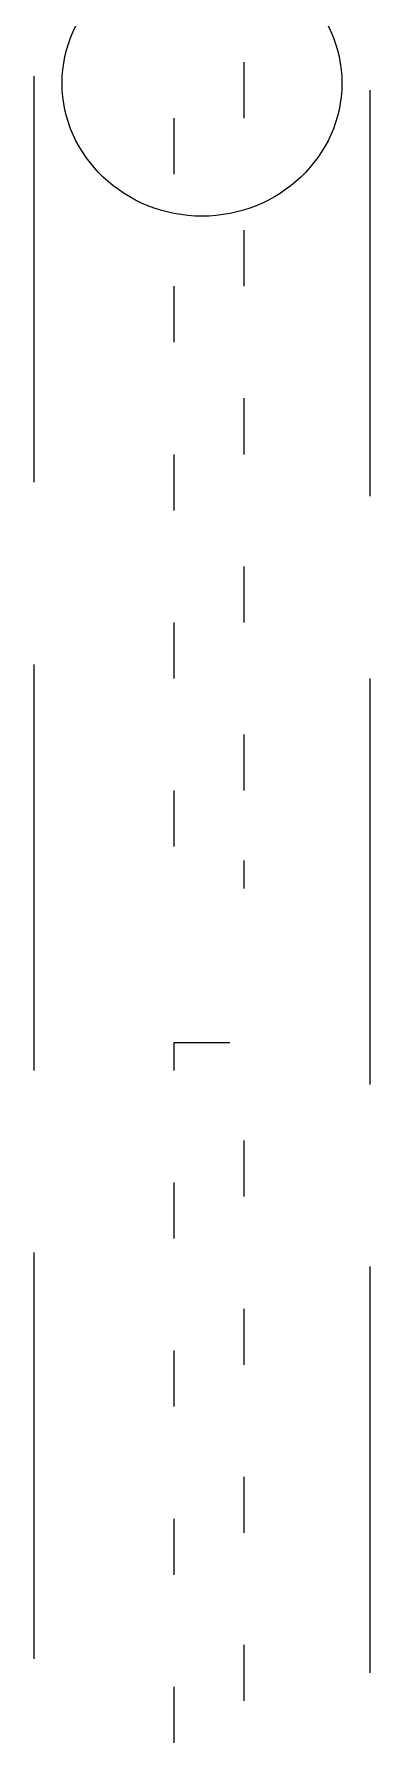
# Model space of a CAD drawing. Header units: millimetres. Extents: x 0.4 to 34.5, y 0.3 to 53.8.
# Drawn here: x 17.52 to 17.774, y 17.892 to 19.183 of the extents above; entities that cross this region are included whole.
import ezdxf

# ---------------------------------------------------------------- set-up
doc = ezdxf.new("R2010")
doc.units = ezdxf.units.MM
doc.header["$MEASUREMENT"] = 0
doc.layers.add('Layer 1', color=7, linetype='Continuous')

msp = doc.modelspace()

# ---------------------------------------------------------------- linework, layer by layer
at = {"layer": 'Layer 1', "color": 252, "lineweight": 5, "true_color": 0x888888}
for points in [[(17.6783, 19.1618), (17.6783, 19.1194)], [(17.5196, 18.8443), (17.5196, 19.1512)], [(17.7736, 19.1406), (17.7736, 18.8337)], [(17.6254, 19.0771), (17.6254, 19.1194)], [(17.6783, 19.0348), (17.6783, 18.9924)], [(17.6254, 18.9501), (17.6254, 18.9924)], [(17.6783, 18.9078), (17.6783, 18.8654)], [(17.6254, 18.8231), (17.6254, 18.8654)], [(17.6783, 18.7808), (17.6783, 18.7384)], [(17.6254, 18.6961), (17.6254, 18.7384)], [(17.5196, 18.3998), (17.5196, 18.7067)], [(17.7736, 18.6961), (17.7736, 18.3892)], [(17.6783, 18.6538), (17.6783, 18.6114)], [(17.6254, 18.5691), (17.6254, 18.6114)], [(17.6783, 18.5585), (17.6783, 18.5374)], [(17.6254, 18.4209), (17.6677, 18.4209)], [(17.6254, 18.3998), (17.6254, 18.4209)], [(17.6783, 18.3468), (17.6783, 18.3045)], [(17.6254, 18.2728), (17.6254, 18.3151)], [(17.5196, 17.9552), (17.5196, 18.2622)], [(17.7736, 18.2516), (17.7736, 17.9447)], [(17.6783, 18.2198), (17.6783, 18.1775)], [(17.6254, 18.1458), (17.6254, 18.1881)], [(17.6783, 18.0928), (17.6783, 18.0505)], [(17.6254, 18.0187), (17.6254, 18.0611)], [(17.6783, 17.9658), (17.6783, 17.9235)], [(17.6254, 17.8917), (17.6254, 17.9341)]]:
    msp.add_lwpolyline(points, dxfattribs=at)
msp.add_open_spline([(17.7524, 19.1459), (17.7524, 19.201), (17.7047, 19.2465), (17.6466, 19.2465), (17.5885, 19.2465), (17.5407, 19.201), (17.5407, 19.1459), (17.5407, 19.0907), (17.5885, 19.0454), (17.6466, 19.0454), (17.7047, 19.0454), (17.7524, 19.0907), (17.7524, 19.1459)], degree=3, knots=[0, 0, 0, 0, 1, 1, 1, 2, 2, 2, 3, 3, 3, 4, 4, 4, 4], dxfattribs=at)

doc.saveas('drawing.dxf')
